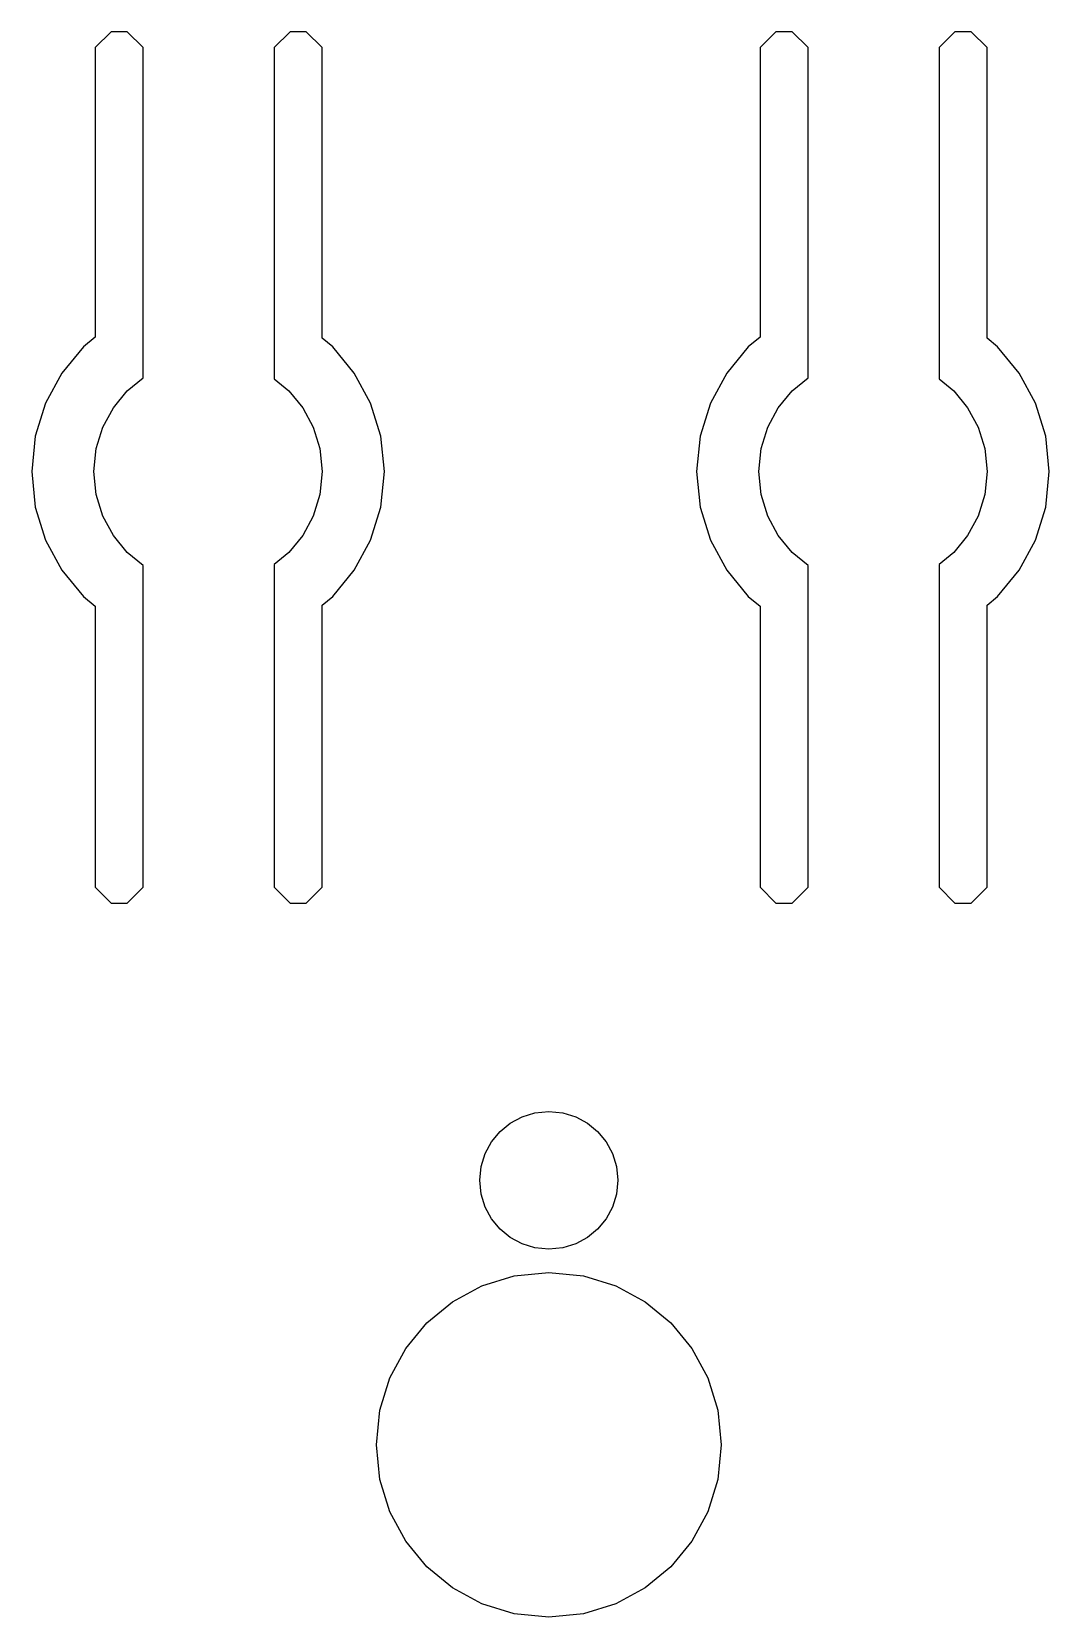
# Model space of a CAD drawing. Extents: x 1.9 to 25.9, y 0.9 to 38.4.
import ezdxf

# ---------------------------------------------------------------- set-up
doc = ezdxf.new("R2010")
doc.units = 0
doc.layers.add('Layer_1', color=7, linetype='CONTINUOUS')

msp = doc.modelspace()

# ---------------------------------------------------------------- linework, layer by layer
at = {"layer": 'Layer_1', "color": 3}
for p, q in [((3.785098, 38.35533), (3.40941, 37.97913)), ((4.167503, 38.35533), (3.785098, 38.35533)), ((4.543191, 37.97913), (4.167503, 38.35533)), ((8.01378, 38.35533), (7.638092, 37.97913)), ((8.396186, 38.35533), (8.01378, 38.35533)), ((8.771873, 37.97913), (8.396186, 38.35533)), ((19.487182, 38.355325), (19.111495, 37.979122)), ((19.869588, 38.355325), (19.487182, 38.355325)), ((20.245276, 37.979122), (19.869588, 38.355325)), ((23.715865, 38.355325), (23.340177, 37.979122)), ((24.09827, 38.355325), (23.715865, 38.355325)), ((24.473958, 37.979122), (24.09827, 38.355325)), ((3.40941, 37.97913), (3.40941, 31.13974)), ((4.543191, 31.83014), (4.543191, 37.97913)), ((7.638092, 37.97913), (7.638092, 31.82136)), ((8.771873, 31.11598), (8.771873, 37.97913)), ((19.111495, 37.979122), (19.111495, 31.139738)), ((20.245276, 31.830142), (20.245276, 37.979122)), ((23.340177, 37.979122), (23.340177, 31.821358)), ((24.473958, 31.115978), (24.473958, 37.979122)), ((4.543191, 30.18012), (4.543191, 31.83014)), ((7.638092, 31.82136), (7.638092, 30.15633)), ((20.245276, 30.180121), (20.245276, 31.830142)), ((23.340177, 31.821358), (23.340177, 30.156335)), ((3.40941, 31.13974), (3.131391, 30.91029)), ((9.02147, 30.91029), (8.771873, 31.11598)), ((19.111495, 31.139738), (18.833476, 30.910291)), ((24.723555, 30.910291), (24.473958, 31.115978)), ((3.131391, 30.91029), (2.622895, 30.29381)), ((9.529966, 30.29381), (9.02147, 30.91029)), ((18.833476, 30.910291), (18.32498, 30.293812)), ((25.232051, 30.293812), (24.723555, 30.910291)), ((2.622895, 30.29381), (2.238939, 29.58634)), ((4.16957, 29.87212), (4.543191, 30.18012)), ((7.638092, 30.15633), (7.983291, 29.87212)), ((9.913922, 29.58634), (9.529966, 30.29381)), ((18.32498, 30.293812), (17.941024, 29.586343)), ((19.871655, 29.872119), (20.245276, 30.180121)), ((23.340177, 30.156335), (23.685376, 29.872119)), ((25.616007, 29.586343), (25.232051, 30.293812)), ((2.238939, 29.58634), (1.99606, 28.8045)), ((3.840391, 29.47265), (4.16957, 29.87212)), ((7.983291, 29.87212), (8.31247, 29.47265)), ((10.156802, 28.8045), (9.913922, 29.58634)), ((17.941024, 29.586343), (17.698144, 28.804499)), ((19.542476, 29.472651), (19.871655, 29.872119)), ((23.685376, 29.872119), (24.014555, 29.472651)), ((25.858886, 28.804499), (25.616007, 29.586343)), ((3.591828, 29.01482), (3.840391, 29.47265)), ((8.31247, 29.47265), (8.561033, 29.01482)), ((19.293913, 29.014816), (19.542476, 29.472651)), ((24.014555, 29.472651), (24.263118, 29.014816)), ((3.434731, 28.50838), (3.591828, 29.01482)), ((8.561033, 29.01482), (8.71813, 28.50838)), ((19.136816, 28.508377), (19.293913, 29.014816)), ((24.263118, 29.014816), (24.420215, 28.508377)), ((1.99606, 28.8045), (1.91131, 27.96527)), ((3.379954, 27.96527), (3.434731, 28.50838)), ((8.71813, 28.50838), (8.772907, 27.96527)), ((10.241552, 27.96527), (10.156802, 28.8045)), ((17.698144, 28.804499), (17.613395, 27.965267)), ((19.082039, 27.965267), (19.136816, 28.508377)), ((24.420215, 28.508377), (24.474991, 27.965267)), ((25.943636, 27.965267), (25.858886, 28.804499)), ((1.91131, 27.96527), (1.99606, 27.12604)), ((3.434731, 27.42163), (3.379954, 27.96527)), ((8.772907, 27.96527), (8.71813, 27.42163)), ((10.156802, 27.12604), (10.241552, 27.96527)), ((17.613395, 27.965267), (17.698144, 27.126035)), ((19.136816, 27.421628), (19.082039, 27.965267)), ((24.474991, 27.965267), (24.420215, 27.421628)), ((25.858886, 27.126035), (25.943636, 27.965267)), ((3.591828, 26.91572), (3.434731, 27.42163)), ((8.71813, 27.42163), (8.561033, 26.91572)), ((19.293913, 26.915718), (19.136816, 27.421628)), ((24.420215, 27.421628), (24.263118, 26.915718)), ((1.99606, 27.12604), (2.238939, 26.34417)), ((9.913922, 26.34417), (10.156802, 27.12604)), ((17.698144, 27.126035), (17.941024, 26.344165)), ((25.616007, 26.344165), (25.858886, 27.126035)), ((3.840391, 26.45735), (3.591828, 26.91572)), ((8.561033, 26.91572), (8.31247, 26.45735)), ((19.542476, 26.457354), (19.293913, 26.915718)), ((24.263118, 26.915718), (24.014555, 26.457354)), ((2.238939, 26.34417), (2.622895, 25.63672)), ((4.16957, 26.05842), (3.840391, 26.45735)), ((8.31247, 26.45735), (7.983291, 26.05842)), ((9.529966, 25.63672), (9.913922, 26.34417)), ((17.941024, 26.344165), (18.32498, 25.636722)), ((19.871655, 26.058415), (19.542476, 26.457354)), ((24.014555, 26.457354), (23.685376, 26.058415)), ((25.232051, 25.636722), (25.616007, 26.344165)), ((4.543191, 25.75041), (4.16957, 26.05842)), ((7.983291, 26.05842), (7.638092, 25.77417)), ((20.245276, 25.750414), (19.871655, 26.058415)), ((23.685376, 26.058415), (23.340177, 25.774173)), ((2.622895, 25.63672), (3.131391, 25.02022)), ((4.543191, 24.10039), (4.543191, 25.75041)), ((7.638092, 25.77417), (7.638092, 24.10918)), ((9.02147, 25.02022), (9.529966, 25.63672)), ((18.32498, 25.636722), (18.833476, 25.020217)), ((20.245276, 24.100393), (20.245276, 25.750414)), ((23.340177, 25.774173), (23.340177, 24.109177)), ((24.723555, 25.020217), (25.232051, 25.636722)), ((3.131391, 25.02022), (3.40941, 24.79077)), ((3.40941, 24.79077), (3.40941, 18.15036)), ((8.771873, 24.81456), (9.02147, 25.02022)), ((8.771873, 18.15036), (8.771873, 24.81456)), ((18.833476, 25.020217), (19.111495, 24.79077)), ((19.111495, 24.79077), (19.111495, 18.150363)), ((24.473958, 24.814556), (24.723555, 25.020217)), ((24.473958, 18.150363), (24.473958, 24.814556)), ((4.543191, 18.15036), (4.543191, 24.10039)), ((7.638092, 24.10918), (7.638092, 18.15036)), ((20.245276, 18.150363), (20.245276, 24.100393)), ((23.340177, 24.109177), (23.340177, 18.150363)), ((3.40941, 18.15036), (3.785098, 17.77415)), ((4.167503, 17.77415), (4.543191, 18.15036)), ((7.638092, 18.15036), (8.01378, 17.77415)), ((8.396186, 17.77415), (8.771873, 18.15036)), ((19.111495, 18.150363), (19.487182, 17.774152)), ((19.869588, 17.774152), (20.245276, 18.150363)), ((23.340177, 18.150363), (23.715865, 17.774152)), ((24.09827, 17.774152), (24.473958, 18.150363)), ((3.785098, 17.77415), (4.167503, 17.77415)), ((8.01378, 17.77415), (8.396186, 17.77415)), ((19.487182, 17.774152), (19.869588, 17.774152)), ((23.715865, 17.774152), (24.09827, 17.774152)), ((13.49062, 12.72842), (13.796297, 12.82332)), ((13.796297, 12.82332), (14.124487, 12.85642)), ((14.124487, 12.85642), (14.452677, 12.82332)), ((14.452677, 12.82332), (14.758354, 12.72842)), ((12.77415, 12.13842), (12.972998, 12.37943)), ((12.972998, 12.37943), (13.214005, 12.57828)), ((13.214005, 12.57828), (13.49062, 12.72842)), ((14.758354, 12.72842), (15.034969, 12.57828)), ((15.034969, 12.57828), (15.275976, 12.37943)), ((15.275976, 12.37943), (15.474824, 12.13842)), ((12.624008, 11.86181), (12.77415, 12.13842)), ((15.474824, 12.13842), (15.624966, 11.86181)), ((12.529118, 11.55613), (12.624008, 11.86181)), ((15.624966, 11.86181), (15.719856, 11.55613)), ((12.496038, 11.22794), (12.529118, 11.55613)), ((15.719856, 11.55613), (15.752936, 11.22794)), ((12.529118, 10.89975), (12.496038, 11.22794)), ((12.624008, 10.59407), (12.529118, 10.89975)), ((15.719856, 10.89975), (15.624966, 10.59407)), ((15.752936, 11.22794), (15.719856, 10.89975)), ((12.77415, 10.31746), (12.624008, 10.59407)), ((15.624966, 10.59407), (15.474824, 10.31746)), ((12.972998, 10.07645), (12.77415, 10.31746)), ((15.474824, 10.31746), (15.275976, 10.07645)), ((13.214005, 9.8776), (12.972998, 10.07645)), ((13.490621, 9.72746), (13.214005, 9.8776)), ((15.034969, 9.8776), (14.758353, 9.72746)), ((15.275976, 10.07645), (15.034969, 9.8776)), ((13.796297, 9.63256), (13.490621, 9.72746)), ((14.124487, 9.59946), (13.796297, 9.63256)), ((14.452677, 9.63256), (14.124487, 9.59946)), ((14.758353, 9.72746), (14.452677, 9.63256)), ((13.303713, 8.9704), (14.124486, 9.0531)), ((14.124486, 9.0531), (14.945259, 8.9704)), ((11.847451, 8.3576), (12.539242, 8.73309)), ((12.539242, 8.73309), (13.303713, 8.9704)), ((14.945259, 8.9704), (15.70973, 8.73309)), ((15.70973, 8.73309), (16.401521, 8.3576)), ((11.244715, 7.8603), (11.847451, 8.3576)), ((16.401521, 8.3576), (17.004257, 7.8603)), ((10.747413, 7.25757), (11.244715, 7.8603)), ((17.004257, 7.8603), (17.501559, 7.25757)), ((10.371921, 6.56577), (10.747413, 7.25757)), ((17.501559, 7.25757), (17.877051, 6.56577)), ((10.134615, 5.8013), (10.371921, 6.56577)), ((17.877051, 6.56577), (18.114357, 5.8013)), ((10.051875, 4.98053), (10.134615, 5.8013)), ((18.114357, 5.8013), (18.197097, 4.98053)), ((10.134615, 4.15976), (10.051875, 4.98053)), ((18.197097, 4.98053), (18.114357, 4.15976)), ((10.371921, 3.39529), (10.134615, 4.15976)), ((18.114357, 4.15976), (17.877051, 3.39529)), ((10.747413, 2.70349), (10.371921, 3.39529)), ((17.877051, 3.39529), (17.501559, 2.70349)), ((11.244715, 2.10076), (10.747413, 2.70349)), ((17.501559, 2.70349), (17.004257, 2.10076)), ((11.847451, 1.60346), (11.244715, 2.10076)), ((17.004257, 2.10076), (16.401521, 1.60346)), ((12.539242, 1.22797), (11.847451, 1.60346)), ((16.401521, 1.60346), (15.70973, 1.22797)), ((13.303713, 0.99066), (12.539242, 1.22797)), ((15.70973, 1.22797), (14.945259, 0.99066)), ((14.124486, 0.90796), (13.303713, 0.99066)), ((14.945259, 0.99066), (14.124486, 0.90796))]:
    msp.add_line(p, q, dxfattribs=at)

doc.saveas('drawing.dxf')
